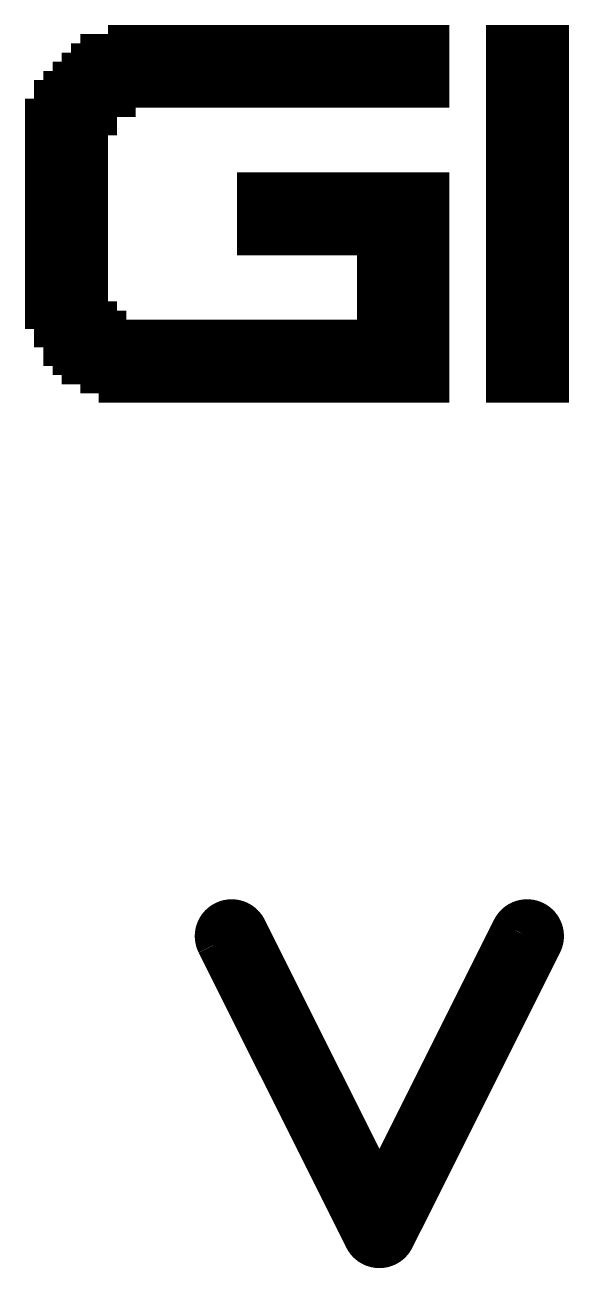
# Model space of a CAD drawing. Extents: x -35.6 to 35.6, y -20.1 to 20.1.
# Drawn here: x 14.042 to 15.541, y 1.224 to 4.651 of the extents above; entities that cross this region are included whole.
import ezdxf

# ---------------------------------------------------------------- set-up
doc = ezdxf.new("R2010")
doc.units = 0
doc.layers.add('21', color=253, linetype='CONTINUOUS')
doc.layers.add('51', color=253, linetype='CONTINUOUS')

# ---------------------------------------------------------------- blocks, each defined once
blk = doc.blocks.new('RECT')
blk.add_solid([(-0.5, -0.5), (0.5, -0.5), (-0.5, 0.5), (0.5, 0.5)])

msp = doc.modelspace()

# ---------------------------------------------------------------- linework, layer by layer
at = {"layer": '51', "const_width": 0.1016}
for points in [[(14.6571, 2.1621, 1), (14.5662, 2.1167)], [(15.4706, 2.1167, 1), (15.3797, 2.1621)], [(14.973, 1.3486, 1), (15.0638, 1.3032)], [(14.973, 1.3032, 1), (15.0638, 1.3486)]]:
    msp.add_lwpolyline(points, format="xyb", dxfattribs=at)
at = {"layer": '51', "const_width": 0.2032}
for points in [[(14.6117, 2.1394), (15.0184, 1.3259)], [(15.0184, 1.3259), (15.4251, 2.1394)]]:
    msp.add_lwpolyline(points, dxfattribs=at)

# ---------------------------------------------------------------- block references
at = {"layer": '21', "xscale": 0.0254, "yscale": 0.0254}
for p in [(14.2836, 4.6382), (14.309, 4.6382), (14.3344, 4.6382), (14.3598, 4.6382), (14.3852, 4.6382), (14.4106, 4.6382), (14.436, 4.6382), (14.4614, 4.6382), (14.4868, 4.6382), (14.5122, 4.6382), (14.5376, 4.6382), (14.563, 4.6382), (14.5884, 4.6382), (14.6138, 4.6382), (14.6392, 4.6382), (14.6646, 4.6382), (14.69, 4.6382), (14.7154, 4.6382), (14.7408, 4.6382), (14.7662, 4.6382), (14.7916, 4.6382), (14.817, 4.6382), (14.8424, 4.6382), (14.8678, 4.6382), (14.8932, 4.6382), (14.9186, 4.6382), (14.944, 4.6382), (14.9694, 4.6382), (14.9948, 4.6382), (15.0202, 4.6382), (15.0456, 4.6382), (15.071, 4.6382), (15.0964, 4.6382), (15.1218, 4.6382), (15.1472, 4.6382), (15.1726, 4.6382), (15.198, 4.6382), (15.325, 4.6382), (15.3504, 4.6382), (15.3758, 4.6382), (15.4012, 4.6382), (15.4266, 4.6382), (15.452, 4.6382), (15.4774, 4.6382), (15.5028, 4.6382), (15.5282, 4.6382), (14.182, 4.5874), (14.2074, 4.6128), (14.2074, 4.5874), (14.2328, 4.6128), (14.2328, 4.5874), (14.2582, 4.6128), (14.2582, 4.5874), (14.2836, 4.6128), (14.2836, 4.5874), (14.309, 4.6128), (14.309, 4.5874), (14.3344, 4.6128), (14.3344, 4.5874), (14.3598, 4.6128), (14.3598, 4.5874), (14.3852, 4.6128), (14.3852, 4.5874), (14.4106, 4.6128), (14.4106, 4.5874), (14.436, 4.6128), (14.436, 4.5874), (14.4614, 4.6128), (14.4614, 4.5874), (14.4868, 4.6128), (14.4868, 4.5874), (14.5122, 4.6128), (14.5122, 4.5874), (14.5376, 4.6128), (14.5376, 4.5874), (14.563, 4.6128), (14.563, 4.5874), (14.5884, 4.6128), (14.5884, 4.5874), (14.6138, 4.6128), (14.6138, 4.5874), (14.6392, 4.6128), (14.6392, 4.5874), (14.6646, 4.6128), (14.6646, 4.5874), (14.69, 4.6128), (14.69, 4.5874), (14.7154, 4.6128), (14.7154, 4.5874), (14.7408, 4.6128), (14.7408, 4.5874), (14.7662, 4.6128), (14.7662, 4.5874), (14.7916, 4.6128), (14.7916, 4.5874), (14.817, 4.6128), (14.817, 4.5874), (14.8424, 4.6128), (14.8424, 4.5874), (14.8678, 4.6128), (14.8678, 4.5874), (14.8932, 4.6128), (14.8932, 4.5874), (14.9186, 4.6128), (14.9186, 4.5874), (14.944, 4.6128), (14.944, 4.5874), (14.9694, 4.6128), (14.9694, 4.5874), (14.9948, 4.6128), (14.9948, 4.5874), (15.0202, 4.6128), (15.0202, 4.5874), (15.0456, 4.6128), (15.0456, 4.5874), (15.071, 4.6128), (15.071, 4.5874), (15.0964, 4.6128), (15.0964, 4.5874), (15.1218, 4.6128), (15.1218, 4.5874), (15.1472, 4.6128), (15.1472, 4.5874), (15.1726, 4.6128), (15.1726, 4.5874), (15.198, 4.6128), (15.198, 4.5874), (15.325, 4.6128), (15.325, 4.5874), (15.3504, 4.6128), (15.3504, 4.5874), (15.3758, 4.6128), (15.3758, 4.5874), (15.4012, 4.6128), (15.4012, 4.5874), (15.4266, 4.6128), (15.4266, 4.5874), (15.452, 4.6128), (15.452, 4.5874), (15.4774, 4.6128), (15.4774, 4.5874), (15.5028, 4.6128), (15.5028, 4.5874), (15.5282, 4.6128), (15.5282, 4.5874), (14.1566, 4.562), (14.182, 4.562), (14.2074, 4.562), (14.2328, 4.562), (14.2582, 4.562), (14.2836, 4.562), (14.309, 4.562), (14.3344, 4.562), (14.3598, 4.562), (14.3852, 4.562), (14.4106, 4.562), (14.436, 4.562), (14.4614, 4.562), (14.4868, 4.562), (14.5122, 4.562), (14.5376, 4.562), (14.563, 4.562), (14.5884, 4.562), (14.6138, 4.562), (14.6392, 4.562), (14.6646, 4.562), (14.69, 4.562), (14.7154, 4.562), (14.7408, 4.562), (14.7662, 4.562), (14.7916, 4.562), (14.817, 4.562), (14.8424, 4.562), (14.8678, 4.562), (14.8932, 4.562), (14.9186, 4.562), (14.944, 4.562), (14.9694, 4.562), (14.9948, 4.562), (15.0202, 4.562), (15.0456, 4.562), (15.071, 4.562), (15.0964, 4.562), (15.1218, 4.562), (15.1472, 4.562), (15.1726, 4.562), (15.198, 4.562), (15.325, 4.562), (15.3504, 4.562), (15.3758, 4.562), (15.4012, 4.562), (15.4266, 4.562), (15.452, 4.562), (15.4774, 4.562), (15.5028, 4.562), (15.5282, 4.562), (14.1058, 4.5112), (14.1312, 4.5366), (14.1312, 4.5112), (14.1566, 4.5366), (14.1566, 4.5112), (14.182, 4.5366), (14.182, 4.5112), (14.2074, 4.5366), (14.2074, 4.5112), (14.2328, 4.5366), (14.2328, 4.5112), (14.2582, 4.5366), (14.2582, 4.5112), (14.2836, 4.5366), (14.2836, 4.5112), (14.309, 4.5366), (14.309, 4.5112), (14.3344, 4.5366), (14.3344, 4.5112), (14.3598, 4.5366), (14.3598, 4.5112), (14.3852, 4.5366), (14.3852, 4.5112), (14.4106, 4.5366), (14.4106, 4.5112), (14.436, 4.5366), (14.436, 4.5112), (14.4614, 4.5366), (14.4614, 4.5112), (14.4868, 4.5366), (14.4868, 4.5112), (14.5122, 4.5366), (14.5122, 4.5112), (14.5376, 4.5366), (14.5376, 4.5112), (14.563, 4.5366), (14.563, 4.5112), (14.5884, 4.5366), (14.5884, 4.5112), (14.6138, 4.5366), (14.6138, 4.5112), (14.6392, 4.5366), (14.6392, 4.5112), (14.6646, 4.5366), (14.6646, 4.5112), (14.69, 4.5366), (14.69, 4.5112), (14.7154, 4.5366), (14.7154, 4.5112), (14.7408, 4.5366), (14.7408, 4.5112), (14.7662, 4.5366), (14.7662, 4.5112), (14.7916, 4.5366), (14.7916, 4.5112), (14.817, 4.5366), (14.817, 4.5112), (14.8424, 4.5366), (14.8424, 4.5112), (14.8678, 4.5366), (14.8678, 4.5112), (14.8932, 4.5366), (14.8932, 4.5112), (14.9186, 4.5366), (14.9186, 4.5112), (14.944, 4.5366), (14.944, 4.5112), (14.9694, 4.5366), (14.9694, 4.5112), (14.9948, 4.5366), (14.9948, 4.5112), (15.0202, 4.5366), (15.0202, 4.5112), (15.0456, 4.5366), (15.0456, 4.5112), (15.071, 4.5366), (15.071, 4.5112), (15.0964, 4.5366), (15.0964, 4.5112), (15.1218, 4.5366), (15.1218, 4.5112), (15.1472, 4.5366), (15.1472, 4.5112), (15.1726, 4.5366), (15.1726, 4.5112), (15.198, 4.5366), (15.198, 4.5112), (15.325, 4.5366), (15.325, 4.5112), (15.3504, 4.5366), (15.3504, 4.5112), (15.3758, 4.5366), (15.3758, 4.5112), (15.4012, 4.5366), (15.4012, 4.5112), (15.4266, 4.5366), (15.4266, 4.5112), (15.452, 4.5366), (15.452, 4.5112), (15.4774, 4.5366), (15.4774, 4.5112), (15.5028, 4.5366), (15.5028, 4.5112), (15.5282, 4.5366), (15.5282, 4.5112), (14.0804, 4.4858), (14.1058, 4.4858), (14.1312, 4.4858), (14.1566, 4.4858), (14.182, 4.4858), (14.2074, 4.4858), (14.2328, 4.4858), (14.2582, 4.4858), (14.2836, 4.4858), (14.309, 4.4858), (14.3344, 4.4858), (14.3598, 4.4858), (14.3852, 4.4858), (14.4106, 4.4858), (14.436, 4.4858), (14.4614, 4.4858), (14.4868, 4.4858), (14.5122, 4.4858), (14.5376, 4.4858), (14.563, 4.4858), (14.5884, 4.4858), (14.6138, 4.4858), (14.6392, 4.4858), (14.6646, 4.4858), (14.69, 4.4858), (14.7154, 4.4858), (14.7408, 4.4858), (14.7662, 4.4858), (14.7916, 4.4858), (14.817, 4.4858), (14.8424, 4.4858), (14.8678, 4.4858), (14.8932, 4.4858), (14.9186, 4.4858), (14.944, 4.4858), (14.9694, 4.4858), (14.9948, 4.4858), (15.0202, 4.4858), (15.0456, 4.4858), (15.071, 4.4858), (15.0964, 4.4858), (15.1218, 4.4858), (15.1472, 4.4858), (15.1726, 4.4858), (15.198, 4.4858), (15.325, 4.4858), (15.3504, 4.4858), (15.3758, 4.4858), (15.4012, 4.4858), (15.4266, 4.4858), (15.452, 4.4858), (15.4774, 4.4858), (15.5028, 4.4858), (15.5282, 4.4858), (14.0804, 4.4604), (14.1058, 4.4604), (14.1312, 4.4604), (14.1566, 4.4604), (14.182, 4.4604), (14.2074, 4.4604), (14.2328, 4.4604), (14.2582, 4.4604), (14.2836, 4.4604), (14.309, 4.4604), (14.3344, 4.4604), (14.3598, 4.4604), (14.3852, 4.4604), (14.4106, 4.4604), (14.436, 4.4604), (14.4614, 4.4604), (14.4868, 4.4604), (14.5122, 4.4604), (14.5376, 4.4604), (14.563, 4.4604), (14.5884, 4.4604), (14.6138, 4.4604), (14.6392, 4.4604), (14.6646, 4.4604), (14.69, 4.4604), (14.7154, 4.4604), (14.7408, 4.4604), (14.7662, 4.4604), (14.7916, 4.4604), (14.817, 4.4604), (14.8424, 4.4604), (14.8678, 4.4604), (14.8932, 4.4604), (14.9186, 4.4604), (14.944, 4.4604), (14.9694, 4.4604), (14.9948, 4.4604), (15.0202, 4.4604), (15.0456, 4.4604), (15.071, 4.4604), (15.0964, 4.4604), (15.1218, 4.4604), (15.1472, 4.4604), (15.1726, 4.4604), (15.198, 4.4604), (15.325, 4.4604), (15.3504, 4.4604), (15.3758, 4.4604), (15.4012, 4.4604), (15.4266, 4.4604), (15.452, 4.4604), (15.4774, 4.4604), (15.5028, 4.4604), (15.5282, 4.4604), (14.055, 4.435), (14.055, 4.4096), (14.0804, 4.435), (14.0804, 4.4096), (14.1058, 4.435), (14.1058, 4.4096), (14.1312, 4.435), (14.1312, 4.4096), (14.1566, 4.435), (14.1566, 4.4096), (14.182, 4.435), (14.182, 4.4096), (14.2074, 4.435), (14.2074, 4.4096), (14.2328, 4.435), (14.2328, 4.4096), (14.2582, 4.435), (14.2582, 4.4096), (14.2836, 4.435), (14.2836, 4.4096), (14.309, 4.435), (14.309, 4.4096), (14.3344, 4.435), (14.3344, 4.4096), (14.3598, 4.435), (14.3852, 4.435), (14.4106, 4.435), (14.436, 4.435), (14.4614, 4.435), (14.4868, 4.435), (14.5122, 4.435), (14.5376, 4.435), (14.563, 4.435), (14.5884, 4.435), (14.6138, 4.435), (14.6392, 4.435), (14.6646, 4.435), (14.69, 4.435), (14.7154, 4.435), (14.7408, 4.435), (14.7662, 4.435), (14.7916, 4.435), (14.817, 4.435), (14.8424, 4.435), (14.8678, 4.435), (14.8932, 4.435), (14.9186, 4.435), (14.944, 4.435), (14.9694, 4.435), (14.9948, 4.435), (15.0202, 4.435), (15.0456, 4.435), (15.071, 4.435), (15.0964, 4.435), (15.1218, 4.435), (15.1472, 4.435), (15.1726, 4.435), (15.198, 4.435), (15.325, 4.435), (15.325, 4.4096), (15.3504, 4.435), (15.3504, 4.4096), (15.3758, 4.435), (15.3758, 4.4096), (15.4012, 4.435), (15.4012, 4.4096), (15.4266, 4.435), (15.4266, 4.4096), (15.452, 4.435), (15.452, 4.4096), (15.4774, 4.435), (15.4774, 4.4096), (15.5028, 4.435), (15.5028, 4.4096), (15.5282, 4.435), (15.5282, 4.4096), (14.055, 4.3842), (14.0804, 4.3842), (14.1058, 4.3842), (14.1312, 4.3842), (14.1566, 4.3842), (14.182, 4.3842), (14.2074, 4.3842), (14.2328, 4.3842), (14.2582, 4.3842), (14.2836, 4.3842), (15.325, 4.3842), (15.3504, 4.3842), (15.3758, 4.3842), (15.4012, 4.3842), (15.4266, 4.3842), (15.452, 4.3842), (15.4774, 4.3842), (15.5028, 4.3842), (15.5282, 4.3842), (14.055, 4.3588), (14.0804, 4.3588), (14.1058, 4.3588), (14.1312, 4.3588), (14.1566, 4.3588), (14.182, 4.3588), (14.2074, 4.3588), (14.2328, 4.3588), (14.2582, 4.3588), (14.2836, 4.3588), (15.325, 4.3588), (15.3504, 4.3588), (15.3758, 4.3588), (15.4012, 4.3588), (15.4266, 4.3588), (15.452, 4.3588), (15.4774, 4.3588), (15.5028, 4.3588), (15.5282, 4.3588), (14.055, 4.3334), (14.055, 4.308), (14.0804, 4.3334), (14.0804, 4.308), (14.1058, 4.3334), (14.1058, 4.308), (14.1312, 4.3334), (14.1312, 4.308), (14.1566, 4.3334), (14.1566, 4.308), (14.182, 4.3334), (14.182, 4.308), (14.2074, 4.3334), (14.2074, 4.308), (14.2328, 4.3334), (14.2328, 4.308), (14.2582, 4.3334), (14.2582, 4.308), (15.325, 4.3334), (15.325, 4.308), (15.3504, 4.3334), (15.3504, 4.308), (15.3758, 4.3334), (15.3758, 4.308), (15.4012, 4.3334), (15.4012, 4.308), (15.4266, 4.3334), (15.4266, 4.308), (15.452, 4.3334), (15.452, 4.308), (15.4774, 4.3334), (15.4774, 4.308), (15.5028, 4.3334), (15.5028, 4.308), (15.5282, 4.3334), (15.5282, 4.308), (14.055, 4.2826), (14.0804, 4.2826), (14.1058, 4.2826), (14.1312, 4.2826), (14.1566, 4.2826), (14.182, 4.2826), (14.2074, 4.2826), (14.2328, 4.2826), (14.2582, 4.2826), (15.325, 4.2826), (15.3504, 4.2826), (15.3758, 4.2826), (15.4012, 4.2826), (15.4266, 4.2826), (15.452, 4.2826), (15.4774, 4.2826), (15.5028, 4.2826), (15.5282, 4.2826), (14.055, 4.2572), (14.0804, 4.2572), (14.1058, 4.2572), (14.1312, 4.2572), (14.1566, 4.2572), (14.182, 4.2572), (14.2074, 4.2572), (14.2328, 4.2572), (14.2582, 4.2572), (15.325, 4.2572), (15.3504, 4.2572), (15.3758, 4.2572), (15.4012, 4.2572), (15.4266, 4.2572), (15.452, 4.2572), (15.4774, 4.2572), (15.5028, 4.2572), (15.5282, 4.2572), (14.055, 4.2318), (14.055, 4.2064), (14.0804, 4.2318), (14.0804, 4.2064), (14.1058, 4.2318), (14.1058, 4.2064), (14.1312, 4.2318), (14.1312, 4.2064), (14.1566, 4.2318), (14.1566, 4.2064), (14.182, 4.2318), (14.182, 4.2064), (14.2074, 4.2318), (14.2074, 4.2064), (14.2328, 4.2318), (14.2328, 4.2064), (14.2582, 4.2318), (14.2582, 4.2064), (14.6392, 4.2318), (14.6392, 4.2064), (14.6646, 4.2318), (14.6646, 4.2064), (14.69, 4.2318), (14.69, 4.2064), (14.7154, 4.2318), (14.7154, 4.2064), (14.7408, 4.2318), (14.7408, 4.2064), (14.7662, 4.2318), (14.7662, 4.2064), (14.7916, 4.2318), (14.7916, 4.2064), (14.817, 4.2318), (14.817, 4.2064), (14.8424, 4.2318), (14.8424, 4.2064), (14.8678, 4.2318), (14.8678, 4.2064), (14.8932, 4.2318), (14.8932, 4.2064), (14.9186, 4.2318), (14.9186, 4.2064), (14.944, 4.2318), (14.944, 4.2064), (14.9694, 4.2318), (14.9694, 4.2064), (14.9948, 4.2318), (14.9948, 4.2064), (15.0202, 4.2318), (15.0202, 4.2064), (15.0456, 4.2318), (15.0456, 4.2064), (15.071, 4.2318), (15.071, 4.2064), (15.0964, 4.2318), (15.0964, 4.2064), (15.1218, 4.2318), (15.1218, 4.2064), (15.1472, 4.2318), (15.1472, 4.2064), (15.1726, 4.2318), (15.1726, 4.2064), (15.198, 4.2318), (15.198, 4.2064), (15.325, 4.2318), (15.325, 4.2064), (15.3504, 4.2318), (15.3504, 4.2064), (15.3758, 4.2318), (15.3758, 4.2064), (15.4012, 4.2318), (15.4012, 4.2064), (15.4266, 4.2318), (15.4266, 4.2064), (15.452, 4.2318), (15.452, 4.2064), (15.4774, 4.2318), (15.4774, 4.2064), (15.5028, 4.2318), (15.5028, 4.2064), (15.5282, 4.2318), (15.5282, 4.2064), (14.055, 4.181), (14.0804, 4.181), (14.1058, 4.181), (14.1312, 4.181), (14.1566, 4.181), (14.182, 4.181), (14.2074, 4.181), (14.2328, 4.181), (14.2582, 4.181), (14.6392, 4.181), (14.6646, 4.181), (14.69, 4.181), (14.7154, 4.181), (14.7408, 4.181), (14.7662, 4.181), (14.7916, 4.181), (14.817, 4.181), (14.8424, 4.181), (14.8678, 4.181), (14.8932, 4.181), (14.9186, 4.181), (14.944, 4.181), (14.9694, 4.181), (14.9948, 4.181), (15.0202, 4.181), (15.0456, 4.181), (15.071, 4.181), (15.0964, 4.181), (15.1218, 4.181), (15.1472, 4.181), (15.1726, 4.181), (15.198, 4.181), (15.325, 4.181), (15.3504, 4.181), (15.3758, 4.181), (15.4012, 4.181), (15.4266, 4.181), (15.452, 4.181), (15.4774, 4.181), (15.5028, 4.181), (15.5282, 4.181), (14.055, 4.1556), (14.0804, 4.1556), (14.1058, 4.1556), (14.1312, 4.1556), (14.1566, 4.1556), (14.182, 4.1556), (14.2074, 4.1556), (14.2328, 4.1556), (14.2582, 4.1556), (14.6392, 4.1556), (14.6646, 4.1556), (14.69, 4.1556), (14.7154, 4.1556), (14.7408, 4.1556), (14.7662, 4.1556), (14.7916, 4.1556), (14.817, 4.1556), (14.8424, 4.1556), (14.8678, 4.1556), (14.8932, 4.1556), (14.9186, 4.1556), (14.944, 4.1556), (14.9694, 4.1556), (14.9948, 4.1556), (15.0202, 4.1556), (15.0456, 4.1556), (15.071, 4.1556), (15.0964, 4.1556), (15.1218, 4.1556), (15.1472, 4.1556), (15.1726, 4.1556), (15.198, 4.1556), (15.325, 4.1556), (15.3504, 4.1556), (15.3758, 4.1556), (15.4012, 4.1556), (15.4266, 4.1556), (15.452, 4.1556), (15.4774, 4.1556), (15.5028, 4.1556), (15.5282, 4.1556), (14.055, 4.1302), (14.055, 4.1048), (14.0804, 4.1302), (14.0804, 4.1048), (14.1058, 4.1302), (14.1058, 4.1048), (14.1312, 4.1302), (14.1312, 4.1048), (14.1566, 4.1302), (14.1566, 4.1048), (14.182, 4.1302), (14.182, 4.1048), (14.2074, 4.1302), (14.2074, 4.1048), (14.2328, 4.1302), (14.2328, 4.1048), (14.2582, 4.1302), (14.2582, 4.1048), (14.6392, 4.1302), (14.6392, 4.1048), (14.6646, 4.1302), (14.6646, 4.1048), (14.69, 4.1302), (14.69, 4.1048), (14.7154, 4.1302), (14.7154, 4.1048), (14.7408, 4.1302), (14.7408, 4.1048), (14.7662, 4.1302), (14.7662, 4.1048), (14.7916, 4.1302), (14.7916, 4.1048), (14.817, 4.1302), (14.817, 4.1048), (14.8424, 4.1302), (14.8424, 4.1048), (14.8678, 4.1302), (14.8678, 4.1048), (14.8932, 4.1302), (14.8932, 4.1048), (14.9186, 4.1302), (14.9186, 4.1048), (14.944, 4.1302), (14.944, 4.1048), (14.9694, 4.1302), (14.9694, 4.1048), (14.9948, 4.1302), (14.9948, 4.1048), (15.0202, 4.1302), (15.0202, 4.1048), (15.0456, 4.1302), (15.0456, 4.1048), (15.071, 4.1302), (15.071, 4.1048), (15.0964, 4.1302), (15.0964, 4.1048), (15.1218, 4.1302), (15.1218, 4.1048), (15.1472, 4.1302), (15.1472, 4.1048), (15.1726, 4.1302), (15.1726, 4.1048), (15.198, 4.1302), (15.198, 4.1048), (15.325, 4.1302), (15.325, 4.1048), (15.3504, 4.1302), (15.3504, 4.1048), (15.3758, 4.1302), (15.3758, 4.1048), (15.4012, 4.1302), (15.4012, 4.1048), (15.4266, 4.1302), (15.4266, 4.1048), (15.452, 4.1302), (15.452, 4.1048), (15.4774, 4.1302), (15.4774, 4.1048), (15.5028, 4.1302), (15.5028, 4.1048), (15.5282, 4.1302), (15.5282, 4.1048), (14.055, 4.0794), (14.0804, 4.0794), (14.1058, 4.0794), (14.1312, 4.0794), (14.1566, 4.0794), (14.182, 4.0794), (14.2074, 4.0794), (14.2328, 4.0794), (14.2582, 4.0794), (14.6392, 4.0794), (14.6646, 4.0794), (14.69, 4.0794), (14.7154, 4.0794), (14.7408, 4.0794), (14.7662, 4.0794), (14.7916, 4.0794), (14.817, 4.0794), (14.8424, 4.0794), (14.8678, 4.0794), (14.8932, 4.0794), (14.9186, 4.0794), (14.944, 4.0794), (14.9694, 4.0794), (14.9948, 4.0794), (15.0202, 4.0794), (15.0456, 4.0794), (15.071, 4.0794), (15.0964, 4.0794), (15.1218, 4.0794), (15.1472, 4.0794), (15.1726, 4.0794), (15.198, 4.0794), (15.325, 4.0794), (15.3504, 4.0794), (15.3758, 4.0794), (15.4012, 4.0794), (15.4266, 4.0794), (15.452, 4.0794), (15.4774, 4.0794), (15.5028, 4.0794), (15.5282, 4.0794), (14.055, 4.054), (14.0804, 4.054), (14.1058, 4.054), (14.1312, 4.054), (14.1566, 4.054), (14.182, 4.054), (14.2074, 4.054), (14.2328, 4.054), (14.2582, 4.054), (14.6392, 4.054), (14.6646, 4.054), (14.69, 4.054), (14.7154, 4.054), (14.7408, 4.054), (14.7662, 4.054), (14.7916, 4.054), (14.817, 4.054), (14.8424, 4.054), (14.8678, 4.054), (14.8932, 4.054), (14.9186, 4.054), (14.944, 4.054), (14.9694, 4.054), (14.9948, 4.054), (15.0202, 4.054), (15.0456, 4.054), (15.071, 4.054), (15.0964, 4.054), (15.1218, 4.054), (15.1472, 4.054), (15.1726, 4.054), (15.198, 4.054), (15.325, 4.054), (15.3504, 4.054), (15.3758, 4.054), (15.4012, 4.054), (15.4266, 4.054), (15.452, 4.054), (15.4774, 4.054), (15.5028, 4.054), (15.5282, 4.054), (14.055, 4.0286), (14.055, 4.0032), (14.0804, 4.0286), (14.0804, 4.0032), (14.1058, 4.0286), (14.1058, 4.0032), (14.1312, 4.0286), (14.1312, 4.0032), (14.1566, 4.0286), (14.1566, 4.0032), (14.182, 4.0286), (14.182, 4.0032), (14.2074, 4.0286), (14.2074, 4.0032), (14.2328, 4.0286), (14.2328, 4.0032), (14.2582, 4.0286), (14.2582, 4.0032), (14.6392, 4.0286), (14.6646, 4.0286), (14.69, 4.0286), (14.7154, 4.0286), (14.7408, 4.0286), (14.7662, 4.0286), (14.7916, 4.0286), (14.817, 4.0286), (14.8424, 4.0286), (14.8678, 4.0286), (14.8932, 4.0286), (14.9186, 4.0286), (14.944, 4.0286), (14.9694, 4.0286), (14.9694, 4.0032), (14.9948, 4.0286), (14.9948, 4.0032), (15.0202, 4.0286), (15.0202, 4.0032), (15.0456, 4.0286), (15.0456, 4.0032), (15.071, 4.0286), (15.071, 4.0032), (15.0964, 4.0286), (15.0964, 4.0032), (15.1218, 4.0286), (15.1218, 4.0032), (15.1472, 4.0286), (15.1472, 4.0032), (15.1726, 4.0286), (15.1726, 4.0032), (15.198, 4.0286), (15.198, 4.0032), (15.325, 4.0286), (15.325, 4.0032), (15.3504, 4.0286), (15.3504, 4.0032), (15.3758, 4.0286), (15.3758, 4.0032), (15.4012, 4.0286), (15.4012, 4.0032), (15.4266, 4.0286), (15.4266, 4.0032), (15.452, 4.0286), (15.452, 4.0032), (15.4774, 4.0286), (15.4774, 4.0032), (15.5028, 4.0286), (15.5028, 4.0032), (15.5282, 4.0286), (15.5282, 4.0032), (14.055, 3.9778), (14.0804, 3.9778), (14.1058, 3.9778), (14.1312, 3.9778), (14.1566, 3.9778), (14.182, 3.9778), (14.2074, 3.9778), (14.2328, 3.9778), (14.2582, 3.9778), (14.9694, 3.9778), (14.9948, 3.9778), (15.0202, 3.9778), (15.0456, 3.9778), (15.071, 3.9778), (15.0964, 3.9778), (15.1218, 3.9778), (15.1472, 3.9778), (15.1726, 3.9778), (15.198, 3.9778), (15.325, 3.9778), (15.3504, 3.9778), (15.3758, 3.9778), (15.4012, 3.9778), (15.4266, 3.9778), (15.452, 3.9778), (15.4774, 3.9778), (15.5028, 3.9778), (15.5282, 3.9778), (14.055, 3.9524), (14.0804, 3.9524), (14.1058, 3.9524), (14.1312, 3.9524), (14.1566, 3.9524), (14.182, 3.9524), (14.2074, 3.9524), (14.2328, 3.9524), (14.2582, 3.9524), (14.9694, 3.9524), (14.9948, 3.9524), (15.0202, 3.9524), (15.0456, 3.9524), (15.071, 3.9524), (15.0964, 3.9524), (15.1218, 3.9524), (15.1472, 3.9524), (15.1726, 3.9524), (15.198, 3.9524), (15.325, 3.9524), (15.3504, 3.9524), (15.3758, 3.9524), (15.4012, 3.9524), (15.4266, 3.9524), (15.452, 3.9524), (15.4774, 3.9524), (15.5028, 3.9524), (15.5282, 3.9524), (14.055, 3.927), (14.055, 3.9016), (14.0804, 3.927), (14.0804, 3.9016), (14.1058, 3.927), (14.1058, 3.9016), (14.1312, 3.927), (14.1312, 3.9016), (14.1566, 3.927), (14.1566, 3.9016), (14.182, 3.927), (14.182, 3.9016), (14.2074, 3.927), (14.2074, 3.9016), (14.2328, 3.927), (14.2328, 3.9016), (14.2582, 3.927), (14.2582, 3.9016), (14.9694, 3.927), (14.9694, 3.9016), (14.9948, 3.927), (14.9948, 3.9016), (15.0202, 3.927), (15.0202, 3.9016), (15.0456, 3.927), (15.0456, 3.9016), (15.071, 3.927), (15.071, 3.9016), (15.0964, 3.927), (15.0964, 3.9016), (15.1218, 3.927), (15.1218, 3.9016), (15.1472, 3.927), (15.1472, 3.9016), (15.1726, 3.927), (15.1726, 3.9016), (15.198, 3.927), (15.198, 3.9016), (15.325, 3.927), (15.325, 3.9016), (15.3504, 3.927), (15.3504, 3.9016), (15.3758, 3.927), (15.3758, 3.9016), (15.4012, 3.927), (15.4012, 3.9016), (15.4266, 3.927), (15.4266, 3.9016), (15.452, 3.927), (15.452, 3.9016), (15.4774, 3.927), (15.4774, 3.9016), (15.5028, 3.927), (15.5028, 3.9016), (15.5282, 3.927), (15.5282, 3.9016), (14.055, 3.8762), (14.0804, 3.8762), (14.1058, 3.8762), (14.1312, 3.8762), (14.1566, 3.8762), (14.182, 3.8762), (14.2074, 3.8762), (14.2328, 3.8762), (14.2582, 3.8762), (14.2836, 3.8762), (14.9694, 3.8762), (14.9948, 3.8762), (15.0202, 3.8762), (15.0456, 3.8762), (15.071, 3.8762), (15.0964, 3.8762), (15.1218, 3.8762), (15.1472, 3.8762), (15.1726, 3.8762), (15.198, 3.8762), (15.325, 3.8762), (15.3504, 3.8762), (15.3758, 3.8762), (15.4012, 3.8762), (15.4266, 3.8762), (15.452, 3.8762), (15.4774, 3.8762), (15.5028, 3.8762), (15.5282, 3.8762), (14.055, 3.8508), (14.055, 3.8254), (14.0804, 3.8508), (14.0804, 3.8254), (14.1058, 3.8508), (14.1058, 3.8254), (14.1312, 3.8508), (14.1312, 3.8254), (14.1566, 3.8508), (14.1566, 3.8254), (14.182, 3.8508), (14.182, 3.8254), (14.2074, 3.8508), (14.2074, 3.8254), (14.2328, 3.8508), (14.2328, 3.8254), (14.2582, 3.8508), (14.2582, 3.8254), (14.2836, 3.8508), (14.2836, 3.8254), (14.309, 3.8508), (14.309, 3.8254), (14.3344, 3.8254), (14.3598, 3.8254), (14.3852, 3.8254), (14.4106, 3.8254), (14.436, 3.8254), (14.4614, 3.8254), (14.4868, 3.8254), (14.5122, 3.8254), (14.5376, 3.8254), (14.563, 3.8254), (14.5884, 3.8254), (14.6138, 3.8254), (14.6392, 3.8254), (14.6646, 3.8254), (14.69, 3.8254), (14.7154, 3.8254), (14.7408, 3.8254), (14.7662, 3.8254), (14.7916, 3.8254), (14.817, 3.8254), (14.8424, 3.8254), (14.8678, 3.8254), (14.8932, 3.8254), (14.9186, 3.8254), (14.944, 3.8254), (14.9694, 3.8508), (14.9694, 3.8254), (14.9948, 3.8508), (14.9948, 3.8254), (15.0202, 3.8508), (15.0202, 3.8254), (15.0456, 3.8508), (15.0456, 3.8254), (15.071, 3.8508), (15.071, 3.8254), (15.0964, 3.8508), (15.0964, 3.8254), (15.1218, 3.8508), (15.1218, 3.8254), (15.1472, 3.8508), (15.1472, 3.8254), (15.1726, 3.8508), (15.1726, 3.8254), (15.198, 3.8508), (15.198, 3.8254), (15.325, 3.8508), (15.325, 3.8254), (15.3504, 3.8508), (15.3504, 3.8254), (15.3758, 3.8508), (15.3758, 3.8254), (15.4012, 3.8508), (15.4012, 3.8254), (15.4266, 3.8508), (15.4266, 3.8254), (15.452, 3.8508), (15.452, 3.8254), (15.4774, 3.8508), (15.4774, 3.8254), (15.5028, 3.8508), (15.5028, 3.8254), (15.5282, 3.8508), (15.5282, 3.8254), (14.0804, 3.8), (14.1058, 3.8), (14.1312, 3.8), (14.1566, 3.8), (14.182, 3.8), (14.2074, 3.8), (14.2328, 3.8), (14.2582, 3.8), (14.2836, 3.8), (14.309, 3.8), (14.3344, 3.8), (14.3598, 3.8), (14.3852, 3.8), (14.4106, 3.8), (14.436, 3.8), (14.4614, 3.8), (14.4868, 3.8), (14.5122, 3.8), (14.5376, 3.8), (14.563, 3.8), (14.5884, 3.8), (14.6138, 3.8), (14.6392, 3.8), (14.6646, 3.8), (14.69, 3.8), (14.7154, 3.8), (14.7408, 3.8), (14.7662, 3.8), (14.7916, 3.8), (14.817, 3.8), (14.8424, 3.8), (14.8678, 3.8), (14.8932, 3.8), (14.9186, 3.8), (14.944, 3.8), (14.9694, 3.8), (14.9948, 3.8), (15.0202, 3.8), (15.0456, 3.8), (15.071, 3.8), (15.0964, 3.8), (15.1218, 3.8), (15.1472, 3.8), (15.1726, 3.8), (15.198, 3.8), (15.325, 3.8), (15.3504, 3.8), (15.3758, 3.8), (15.4012, 3.8), (15.4266, 3.8), (15.452, 3.8), (15.4774, 3.8), (15.5028, 3.8), (15.5282, 3.8), (14.0804, 3.7746), (14.1058, 3.7746), (14.1312, 3.7746), (14.1566, 3.7746), (14.182, 3.7746), (14.2074, 3.7746), (14.2328, 3.7746), (14.2582, 3.7746), (14.2836, 3.7746), (14.309, 3.7746), (14.3344, 3.7746), (14.3598, 3.7746), (14.3852, 3.7746), (14.4106, 3.7746), (14.436, 3.7746), (14.4614, 3.7746), (14.4868, 3.7746), (14.5122, 3.7746), (14.5376, 3.7746), (14.563, 3.7746), (14.5884, 3.7746), (14.6138, 3.7746), (14.6392, 3.7746), (14.6646, 3.7746), (14.69, 3.7746), (14.7154, 3.7746), (14.7408, 3.7746), (14.7662, 3.7746), (14.7916, 3.7746), (14.817, 3.7746), (14.8424, 3.7746), (14.8678, 3.7746), (14.8932, 3.7746), (14.9186, 3.7746), (14.944, 3.7746), (14.9694, 3.7746), (14.9948, 3.7746), (15.0202, 3.7746), (15.0456, 3.7746), (15.071, 3.7746), (15.0964, 3.7746), (15.1218, 3.7746), (15.1472, 3.7746), (15.1726, 3.7746), (15.198, 3.7746), (15.325, 3.7746), (15.3504, 3.7746), (15.3758, 3.7746), (15.4012, 3.7746), (15.4266, 3.7746), (15.452, 3.7746), (15.4774, 3.7746), (15.5028, 3.7746), (15.5282, 3.7746), (14.1058, 3.7492), (14.1058, 3.7238), (14.1312, 3.7492), (14.1312, 3.7238), (14.1566, 3.7492), (14.1566, 3.7238), (14.182, 3.7492), (14.182, 3.7238), (14.2074, 3.7492), (14.2074, 3.7238), (14.2328, 3.7492), (14.2328, 3.7238), (14.2582, 3.7492), (14.2582, 3.7238), (14.2836, 3.7492), (14.2836, 3.7238), (14.309, 3.7492), (14.309, 3.7238), (14.3344, 3.7492), (14.3344, 3.7238), (14.3598, 3.7492), (14.3598, 3.7238), (14.3852, 3.7492), (14.3852, 3.7238), (14.4106, 3.7492), (14.4106, 3.7238), (14.436, 3.7492), (14.436, 3.7238), (14.4614, 3.7492), (14.4614, 3.7238), (14.4868, 3.7492), (14.4868, 3.7238), (14.5122, 3.7492), (14.5122, 3.7238), (14.5376, 3.7492), (14.5376, 3.7238), (14.563, 3.7492), (14.563, 3.7238), (14.5884, 3.7492), (14.5884, 3.7238), (14.6138, 3.7492), (14.6138, 3.7238), (14.6392, 3.7492), (14.6392, 3.7238), (14.6646, 3.7492), (14.6646, 3.7238), (14.69, 3.7492), (14.69, 3.7238), (14.7154, 3.7492), (14.7154, 3.7238), (14.7408, 3.7492), (14.7408, 3.7238), (14.7662, 3.7492), (14.7662, 3.7238), (14.7916, 3.7492), (14.7916, 3.7238), (14.817, 3.7492), (14.817, 3.7238), (14.8424, 3.7492), (14.8424, 3.7238), (14.8678, 3.7492), (14.8678, 3.7238), (14.8932, 3.7492), (14.8932, 3.7238), (14.9186, 3.7492), (14.9186, 3.7238), (14.944, 3.7492), (14.944, 3.7238), (14.9694, 3.7492), (14.9694, 3.7238), (14.9948, 3.7492), (14.9948, 3.7238), (15.0202, 3.7492), (15.0202, 3.7238), (15.0456, 3.7492), (15.0456, 3.7238), (15.071, 3.7492), (15.071, 3.7238), (15.0964, 3.7492), (15.0964, 3.7238), (15.1218, 3.7492), (15.1218, 3.7238), (15.1472, 3.7492), (15.1472, 3.7238), (15.1726, 3.7492), (15.1726, 3.7238), (15.198, 3.7492), (15.198, 3.7238), (15.325, 3.7492), (15.325, 3.7238), (15.3504, 3.7492), (15.3504, 3.7238), (15.3758, 3.7492), (15.3758, 3.7238), (15.4012, 3.7492), (15.4012, 3.7238), (15.4266, 3.7492), (15.4266, 3.7238), (15.452, 3.7492), (15.452, 3.7238), (15.4774, 3.7492), (15.4774, 3.7238), (15.5028, 3.7492), (15.5028, 3.7238), (15.5282, 3.7492), (15.5282, 3.7238), (14.1312, 3.6984), (14.1566, 3.6984), (14.182, 3.6984), (14.2074, 3.6984), (14.2328, 3.6984), (14.2582, 3.6984), (14.2836, 3.6984), (14.309, 3.6984), (14.3344, 3.6984), (14.3598, 3.6984), (14.3852, 3.6984), (14.4106, 3.6984), (14.436, 3.6984), (14.4614, 3.6984), (14.4868, 3.6984), (14.5122, 3.6984), (14.5376, 3.6984), (14.563, 3.6984), (14.5884, 3.6984), (14.6138, 3.6984), (14.6392, 3.6984), (14.6646, 3.6984), (14.69, 3.6984), (14.7154, 3.6984), (14.7408, 3.6984), (14.7662, 3.6984), (14.7916, 3.6984), (14.817, 3.6984), (14.8424, 3.6984), (14.8678, 3.6984), (14.8932, 3.6984), (14.9186, 3.6984), (14.944, 3.6984), (14.9694, 3.6984), (14.9948, 3.6984), (15.0202, 3.6984), (15.0456, 3.6984), (15.071, 3.6984), (15.0964, 3.6984), (15.1218, 3.6984), (15.1472, 3.6984), (15.1726, 3.6984), (15.198, 3.6984), (15.325, 3.6984), (15.3504, 3.6984), (15.3758, 3.6984), (15.4012, 3.6984), (15.4266, 3.6984), (15.452, 3.6984), (15.4774, 3.6984), (15.5028, 3.6984), (15.5282, 3.6984), (14.1566, 3.673), (14.182, 3.673), (14.2074, 3.673), (14.2328, 3.673), (14.2582, 3.673), (14.2836, 3.673), (14.309, 3.673), (14.3344, 3.673), (14.3598, 3.673), (14.3852, 3.673), (14.4106, 3.673), (14.436, 3.673), (14.4614, 3.673), (14.4868, 3.673), (14.5122, 3.673), (14.5376, 3.673), (14.563, 3.673), (14.5884, 3.673), (14.6138, 3.673), (14.6392, 3.673), (14.6646, 3.673), (14.69, 3.673), (14.7154, 3.673), (14.7408, 3.673), (14.7662, 3.673), (14.7916, 3.673), (14.817, 3.673), (14.8424, 3.673), (14.8678, 3.673), (14.8932, 3.673), (14.9186, 3.673), (14.944, 3.673), (14.9694, 3.673), (14.9948, 3.673), (15.0202, 3.673), (15.0456, 3.673), (15.071, 3.673), (15.0964, 3.673), (15.1218, 3.673), (15.1472, 3.673), (15.1726, 3.673), (15.198, 3.673), (15.325, 3.673), (15.3504, 3.673), (15.3758, 3.673), (15.4012, 3.673), (15.4266, 3.673), (15.452, 3.673), (15.4774, 3.673), (15.5028, 3.673), (15.5282, 3.673), (14.2074, 3.6476), (14.2328, 3.6476), (14.2582, 3.6476), (14.2582, 3.6222), (14.2836, 3.6476), (14.2836, 3.6222), (14.309, 3.6476), (14.309, 3.6222), (14.3344, 3.6476), (14.3344, 3.6222), (14.3598, 3.6476), (14.3598, 3.6222), (14.3852, 3.6476), (14.3852, 3.6222), (14.4106, 3.6476), (14.4106, 3.6222), (14.436, 3.6476), (14.436, 3.6222), (14.4614, 3.6476), (14.4614, 3.6222), (14.4868, 3.6476), (14.4868, 3.6222), (14.5122, 3.6476), (14.5122, 3.6222), (14.5376, 3.6476), (14.5376, 3.6222), (14.563, 3.6476), (14.563, 3.6222), (14.5884, 3.6476), (14.5884, 3.6222), (14.6138, 3.6476), (14.6138, 3.6222), (14.6392, 3.6476), (14.6392, 3.6222), (14.6646, 3.6476), (14.6646, 3.6222), (14.69, 3.6476), (14.69, 3.6222), (14.7154, 3.6476), (14.7154, 3.6222), (14.7408, 3.6476), (14.7408, 3.6222), (14.7662, 3.6476), (14.7662, 3.6222), (14.7916, 3.6476), (14.7916, 3.6222), (14.817, 3.6476), (14.817, 3.6222), (14.8424, 3.6476), (14.8424, 3.6222), (14.8678, 3.6476), (14.8678, 3.6222), (14.8932, 3.6476), (14.8932, 3.6222), (14.9186, 3.6476), (14.9186, 3.6222), (14.944, 3.6476), (14.944, 3.6222), (14.9694, 3.6476), (14.9694, 3.6222), (14.9948, 3.6476), (14.9948, 3.6222), (15.0202, 3.6476), (15.0202, 3.6222), (15.0456, 3.6476), (15.0456, 3.6222), (15.071, 3.6476), (15.071, 3.6222), (15.0964, 3.6476), (15.0964, 3.6222), (15.1218, 3.6476), (15.1218, 3.6222), (15.1472, 3.6476), (15.1472, 3.6222), (15.1726, 3.6476), (15.1726, 3.6222), (15.198, 3.6476), (15.198, 3.6222), (15.325, 3.6476), (15.325, 3.6222), (15.3504, 3.6476), (15.3504, 3.6222), (15.3758, 3.6476), (15.3758, 3.6222), (15.4012, 3.6476), (15.4012, 3.6222), (15.4266, 3.6476), (15.4266, 3.6222), (15.452, 3.6476), (15.452, 3.6222), (15.4774, 3.6476), (15.4774, 3.6222), (15.5028, 3.6476), (15.5028, 3.6222), (15.5282, 3.6476), (15.5282, 3.6222)]:
    msp.add_blockref('RECT', p, dxfattribs=at)

doc.saveas('drawing.dxf')
